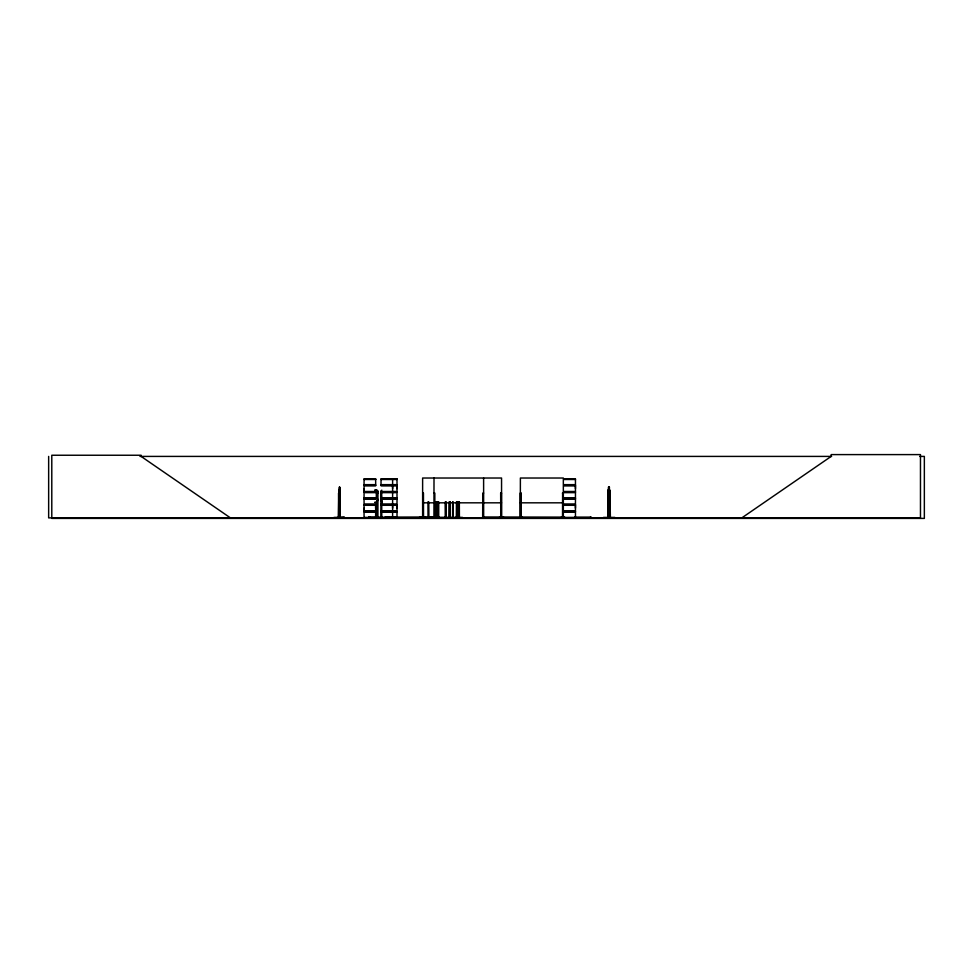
<?xml version="1.0" encoding="UTF-8"?>
<svg xmlns="http://www.w3.org/2000/svg" width="973" height="973" viewBox="0 0 973 973"><rect width="100%" height="100%" fill="white"/><g stroke="black" fill="none" stroke-linecap="round" stroke-linejoin="round"><path stroke-width="1.46" d="M364.06 510.995L364.06 505.291L375.663 505.291L375.651 510.995L364.06 510.995L364.072 508.149M375.663 491.487L364.06 491.487L364.072 488.641M375.651 508.149L375.651 505.291M392.606 508.149L392.606 505.291M392.606 488.641L392.606 485.795M396.996 508.149L396.996 505.291L381.027 505.291M396.996 488.641L396.996 485.795L381.027 485.795M575.444 508.149L575.444 505.291L563.854 505.291M575.444 488.641L575.444 485.795L563.854 485.795M453.296 517.867L452.567 516.979M462.601 517.417L428.862 517.235M333.885 517.867L344.503 517.417L333.958 517.758M333.958 517.417L344.503 517.417M339.918 496.96L339.297 499.404L339.285 487.096M609.828 502.445L610.168 499.404L609.925 502.445L607.979 502.445M603.321 517.867L614.972 517.867M603.455 517.879L614.839 517.879M338.981 490.149L338.762 491.28L338.993 490.246M431.988 517.867L439.735 517.879L432.146 517.758M438.592 517.867L438.823 516.979L437.753 516.979L437.753 517.879M608.076 490.149L607.955 517.879M419.339 517.806L425.87 517.806M377.865 499.404L376.843 502.348L374.812 502.348M377.962 499.417L376.916 502.445L374.812 502.445M377.901 517.818L377.962 491.219L376.892 490.149L374.909 490.149M378.242 517.417L377.013 516.979M517.794 517.806L522.525 517.381M522.489 517.806L522.416 517.113M435.466 517.818L435.393 502.044M427.05 517.417L428.57 517.381M428.156 517.818L428.096 516.979M374.812 499.404L376.332 496.96L376.332 491.268L374.812 490.246L376.843 490.246L377.865 491.268M380.82 517.879L381.002 491.231L381.817 490.149M438.726 517.818L438.738 501.837M741.84 517.879L831.161 456.41L831.161 454.598L920.47 454.598L920.47 517.879L48.65 517.879L48.65 456.41M425.931 517.368L419.363 517.381L425.931 517.879M563.829 498.14L575.469 498.371M139.966 456.41L831.623 456.41M919.789 456.41L924.35 456.41L924.35 518.402L51.788 518.402L51.788 455.242L141.109 455.242L141.109 456.41L230.419 517.879M364.048 478.923L375.663 478.923M381.015 478.923L397.02 478.923M563.854 478.923L575.469 478.923M563.854 479.154L575.469 479.142L575.444 484.651L563.854 484.651M364.072 479.494L375.651 479.494M381.039 479.494L396.996 479.494M563.866 479.494L575.444 479.494M363.975 485.041L375.736 485.041M380.942 485.041L397.093 485.041M563.781 485.041L575.542 485.041M363.975 485.393L375.736 485.393M380.942 485.393L397.093 485.393M563.781 485.393L575.542 485.393M375.663 485.795L364.06 485.795L364.06 491.487M608.551 487.193L609.378 487.193M339.613 490.149L340.149 499.417L339.905 502.445L338.884 502.445M608.624 490.149L607.736 491.231L607.797 517.879M609.305 490.149L610.168 491.268L610.241 517.879M338.896 490.246L339.991 490.246M607.991 490.246L609.913 490.246M380.942 491.231L381.854 502.348M609.816 490.149L610.193 491.219M381.027 491.487L397.008 491.487L397.008 485.795M563.854 491.487L575.457 491.487L575.457 485.795M363.975 491.888L375.736 491.888M380.942 491.888L397.093 491.888M563.781 491.888L575.542 491.888M363.975 492.241L375.736 492.241M380.942 492.241L397.093 492.241M563.781 492.241L575.542 492.241M375.663 492.642L364.06 492.642L364.06 498.127L375.651 497.981M381.027 492.642L397.008 492.642L397.008 498.127L380.99 498.371L397.02 498.371M563.854 492.642L575.457 492.642L575.457 498.127L563.854 498.127L575.444 497.981M338.859 493.092L338.434 517.879M377.95 493.092L377.11 493.092L377.013 517.879M380.82 493.092L381.696 493.092L381.781 517.879M422.623 493.092L423.45 493.092L423.523 517.879L423.62 517.113M434.007 493.092L434.846 493.092L434.809 517.879M483.605 493.092L482.766 493.092L482.669 517.879M501.557 493.092L500.669 493.092L500.754 517.879M562.443 493.092L563.331 493.092M607.821 493.092L608.368 517.879M609.949 493.092L610.387 517.879M381.039 497.981L396.996 497.981M364.048 498.14L375.663 498.14M364.048 498.431L375.663 498.431M375.663 498.626L364.048 498.626L364.072 504.148L375.663 504.148M381.015 498.626L397.02 498.626L396.996 504.148L381.027 504.148M563.854 498.663L575.469 498.663L575.444 504.148L563.854 504.148M364.072 498.991L375.651 498.991M381.039 498.991L396.996 498.991M563.866 498.991L575.444 498.991M338.847 499.417L338.981 502.445M607.736 499.417L608.089 502.348M338.896 502.348L339.991 502.348M607.991 502.348L609.913 502.348M381.732 502.445L380.942 499.417M422.623 502.822L501.557 502.822M520.385 502.822L563.331 502.822M363.975 504.549L375.736 504.549M380.942 504.549L397.093 504.549M563.781 504.549L575.542 504.549M363.975 504.902L375.736 504.902M380.942 504.902L397.093 504.902M563.781 504.902L575.542 504.902M381.027 510.995L397.008 510.995L397.008 505.291M563.854 510.995L575.457 510.995L575.457 505.291M363.975 511.384L375.736 511.384M380.942 511.384L397.093 511.384M563.781 511.384L575.542 511.384M363.975 511.737L375.736 511.737M380.942 511.737L397.093 511.737M563.781 511.737L575.542 511.737M381.027 512.139L397.008 512.139L397.008 517.636L378.156 517.806M563.854 512.139L575.457 512.139L575.457 517.636L560.983 517.368L565.799 517.818M339.516 516.979L340.124 517.879M381.769 516.979L380.735 516.979L380.735 517.879M437.072 516.979L384.943 517.113L384.943 517.879M445.281 516.979L446.352 516.979L446.352 517.879M449.185 516.979L450.244 516.979M459.414 516.979L456.349 516.979L456.349 517.879L456.434 501.837M482.669 516.979L564.693 517.113M574.666 517.113L591.304 517.113L591.304 517.879M607.748 516.979L608.417 516.979M609.889 516.979L610.558 517.879M369.776 517.235L377.013 517.235M378.023 517.368L391.268 517.818M499.258 517.381L503.965 517.417M364.072 517.478L375.651 517.478M378.144 517.417L396.996 517.478M575.444 517.478L561.093 517.818M603.442 517.417L614.863 517.417M483.812 517.806L483.922 517.113M437.874 517.806L437.838 501.837M449.806 517.806L449.891 516.979M339.613 487.096L339.918 491.268M608.149 496.96L608.551 499.404L609.28 499.404L609.414 487.096L608.526 487.096L608.149 491.268L608.052 517.879M449.952 517.831L450 501.837M339.893 490.149L339.905 517.879M607.76 499.404L608.076 502.445M610.071 491.268L609.925 517.879M590.392 517.113L590.392 517.879M563.331 517.879L563.331 478.023L520.385 478.023L520.3 517.879L520.214 493.092L521.102 493.092L521.187 517.879M563.172 493.092L563.063 517.879M563.039 516.979L563.039 517.879M562.735 516.979L562.71 517.879M562.613 493.092L562.528 517.879M562.358 516.979L562.358 517.879M521.504 517.113L521.504 517.879M520.944 493.092L521.029 517.879M520.835 516.979L520.81 517.879M520.494 516.979L520.519 517.879M501.642 516.979L501.642 517.879M501.557 517.879L501.557 478.023L422.623 478.023L422.623 517.879M501.399 493.092L501.399 517.879M500.84 493.092L500.937 517.879M500.584 516.979L500.584 517.879M500.037 517.113L500.037 517.879M483.605 478.023L483.666 517.879M483.508 516.979L483.508 517.879M483.022 517.113L483.022 517.879M482.851 516.979L482.863 517.879M459.329 502.044L459.414 517.879M459.171 502.044L459.256 517.879M459.037 516.979L459.037 517.879M458.745 516.979L458.721 517.879M458.611 502.044L458.502 517.879M458.441 502.044L458.368 517.879M458.113 502.044L458.101 517.879M457.918 502.044L457.882 517.879M457.784 502.044L457.772 517.879M457.553 516.979L457.456 517.879M457.322 501.837L457.249 517.879M457.152 501.837L457.128 517.879M457.03 516.979L457.03 517.879M456.702 516.979L456.726 517.879M453.15 502.044L453.15 517.879M452.859 502.044L452.834 517.879M452.627 502.044L452.627 517.879M450.158 501.837L450.244 517.879M449.562 516.979L449.538 517.879M449.429 501.837L449.356 517.879M449.271 501.837L449.185 517.879M446.266 501.837L446.133 517.879L446.023 516.979M445.5 501.837L445.5 517.879L445.366 501.837M438.495 516.979L438.47 517.879M438.105 516.979L438.081 517.879M437.023 517.879L436.974 501.837L436.889 517.879M436.184 516.979L436.293 517.879M436.147 501.837L436.001 517.879M435.916 502.044L435.892 517.879L435.624 502.044M434.943 516.979L434.943 517.879M434.007 478.023L433.934 517.879L433.909 516.979M428.862 516.979L428.911 517.879L428.765 501.837M427.938 501.837L428.023 517.879M427.84 516.979L427.84 517.879M425.031 517.113L425.031 517.879M423.219 493.092L423.291 517.879M423.121 516.979L423.085 517.879M422.854 493.092L422.854 517.879M422.55 516.979L422.55 517.879M392.618 479.154L392.606 484.651M392.618 485.795L392.606 491.487M392.618 492.642L392.618 498.127M392.618 498.663L392.606 504.148M392.618 505.291L392.606 510.995M392.606 512.139L392.618 517.636M388.543 516.979L388.726 517.879M388.458 516.979L388.324 517.879M387.935 516.979L388.045 517.879M387.753 516.979L387.85 517.879M387.68 517.235L387.68 517.879M387.485 517.113L387.485 517.879M386.354 517.113L386.354 517.879M381.598 517.879L381.525 516.979L381.392 517.879M381.124 516.979L381.1 517.879M377.208 516.979L377.208 517.879M369.691 516.979L369.776 517.879M369.582 516.979L369.594 517.879M368.949 516.979L368.949 517.879M368.84 516.979L368.779 517.879M339.699 490.246L339.711 487.096L339.2 490.246M339.723 500.377L339.735 517.879M339.601 500.377L339.589 517.879M338.872 517.879L338.859 491.28L338.799 517.879M338.543 493.092L338.555 517.879M375.663 479.13L364.048 479.13L364.072 484.651L375.663 484.651L375.663 479.154M397.02 479.154L381.015 479.142L381.039 484.651L397.008 484.651L397.008 479.154M609.147 487.704L608.672 488.726L609.147 487.704M339.699 491.268L339.297 496.96L339.699 491.268M609.28 491.268L608.551 491.268L608.551 496.96L609.28 496.96L609.28 491.268M375.663 512.139L364.06 512.139L364.06 517.636L375.663 517.648L375.651 512.139"/></g></svg>
